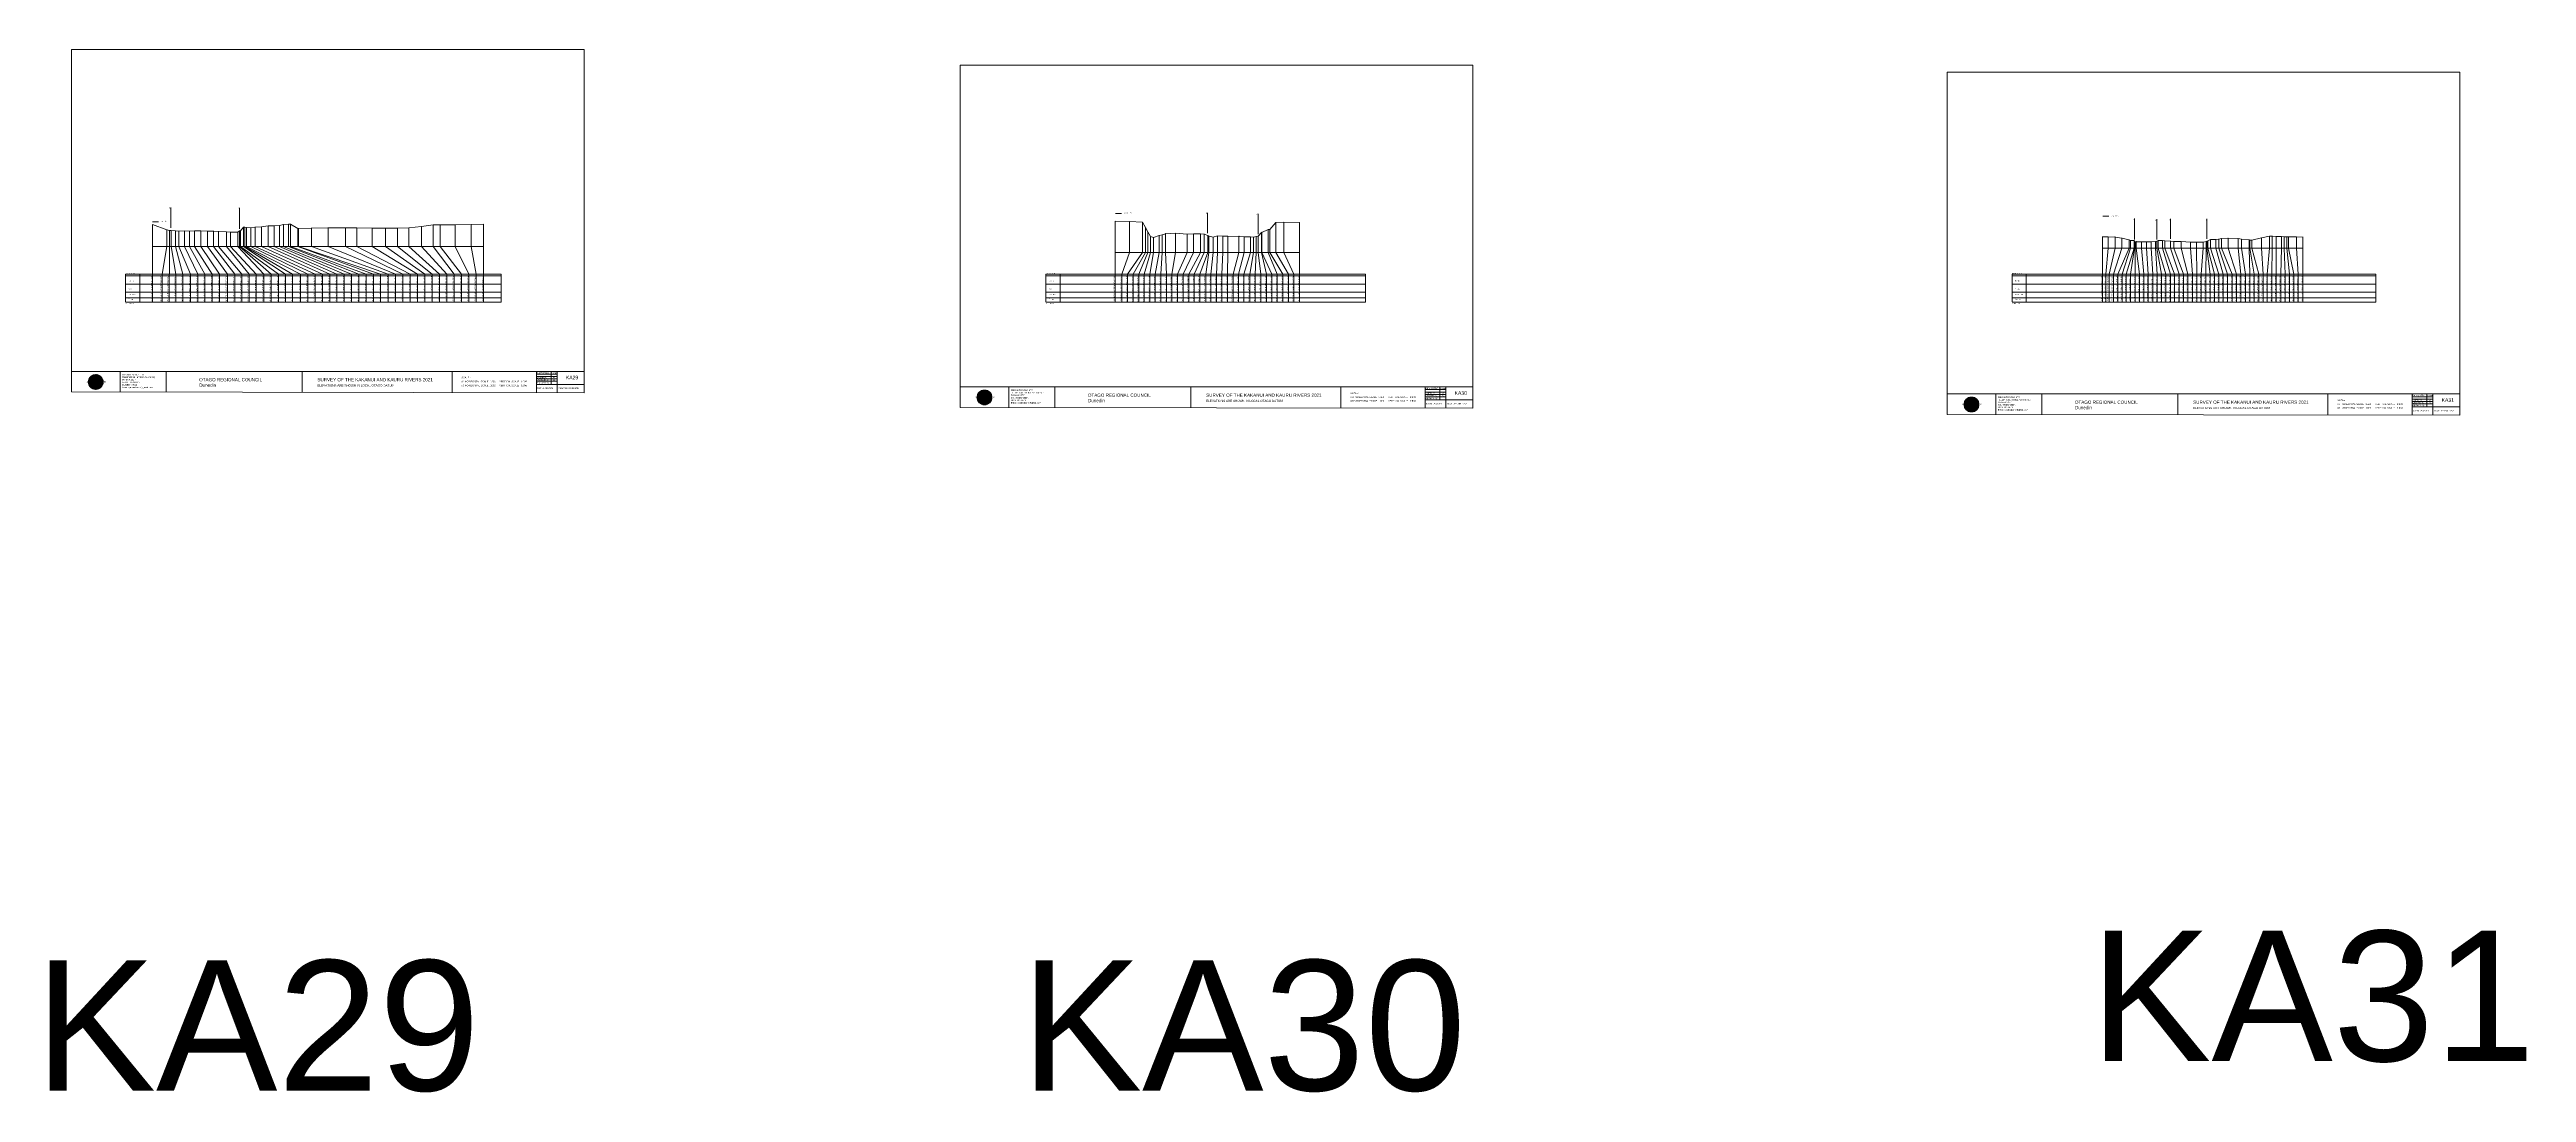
# Model space of a CAD drawing. Header units: millimetres. Extents: x -4102225 to 11595281, y -18031110 to 2286893.
# Drawn here: x 976715 to 2192956, y -291993 to 220314 of the extents above; entities that cross this region are included whole.
import ezdxf

# ---------------------------------------------------------------- set-up
doc = ezdxf.new("R2010")
doc.units = ezdxf.units.MM
doc.header["$PDMODE"] = 35
doc.header["$PDSIZE"] = 20
doc.layers.get('0').update_dxf_attribs({"lineweight": 0})
doc.layers.add('geo', color=7, linetype='Continuous', lineweight=0)
doc.styles.get("Standard").update_dxf_attribs({"font": 'arial.ttf'})

# ---------------------------------------------------------------- blocks, each defined once
blk = doc.blocks.new('Geomatics_Circle_SPT')
at = {"layer": 'geo', "color": 2, "linetype": 'Continuous', "lineweight": 0}
for p, q in [((0, 25.2), (-25.2, 0)), ((-24.7, 4.9), (-4.9, 24.7)), ((-24.7, -4.9), (4.9, 24.7)), ((4.9, -24.7), (-24.7, 4.9)), ((-24.7, 0), (0, -24.7)), ((-9.7, 23.3), (-23.3, 9.6)), ((9.7, 23.3), (-23.3, -9.7)), ((-23.3, 9.7), (9.7, -23.3)), ((-21, 14), (-14, 21)), ((-21, -14), (14, 21)), ((14, -21), (-21, 14)), ((0, 0), (-17.8, 17.8)), ((0, 0), (-17.8, -17.8)), ((-14, 21), (21, -14)), ((21, 14), (-14, -21)), ((23.3, -9.7), (-9.7, 23.3)), ((-9.7, -23.3), (23.3, 9.7)), ((-4.9, 24.7), (24.7, -4.9)), ((24.7, 4.9), (-4.9, -24.7)), ((25.2, 0), (0, 25.2)), ((0, 0), (17.8, 17.8)), ((0, 0), (17.8, -17.8)), ((0, -24.8), (25.2, 0)), ((4.9, 24.7), (24.7, 4.9)), ((23.3, 9.7), (9.7, 23.3)), ((14, 21), (21, 14)), ((17.8, 18.1), (17.8, 18.1)), ((-4.9, -24.7), (-24.7, -4.9)), ((-23.3, -9.7), (-9.7, -23.3)), ((-14, -21), (-21, -14)), ((-17.8, -17.8), (-17.8, -17.8)), ((24.7, -4.9), (4.9, -24.7)), ((4.9, -24.7), (4.9, -24.7)), ((9.7, -23.3), (23.3, -9.7)), ((21, -14), (14, -21)), ((18.1, -17.8), (18.1, -17.8))]:
    blk.add_line(p, q, dxfattribs=at)
at = {"layer": 'geo', "color": 1, "linetype": 'Continuous', "lineweight": 0}
for p, q in [((-25.2, 0), (9.7, 23.3)), ((-25.2, 0), (-9.6, 23.3)), ((-25.2, 0), (23.3, 9.7)), ((-25.2, 0), (-23.3, 9.7)), ((-23.3, -9.7), (-25.2, 0)), ((-9.6, -23.3), (-25.2, 0)), ((9.7, -23.3), (-25.2, 0)), ((-4.9, 24.8), (-24.7, -4.9)), ((4.9, 24.7), (-24.7, 4.9)), ((14, 21), (-24.7, -4.9)), ((-14, 21), (-24.7, 4.9)), ((21, 14), (-24.7, 4.9)), ((-21, 14), (-24.7, -4.9)), ((0, 0), (-24.7, 4.9)), ((-24.7, 4.9), (-21, -14)), ((-24.7, 4.9), (-4.9, -24.7)), ((-24.7, 4.9), (14, -21)), ((-24.7, 4.9), (-24.7, 4.9)), ((0, 0), (-24.7, -4.9)), ((-23.3, 9.7), (0, 25.2)), ((-23.3, -9.6), (0, 25.2)), ((-23.3, -9.6), (17.8, 17.8)), ((-23.3, 9.7), (-17.8, 17.9)), ((-23.3, -9.6), (-17.8, 17.9)), ((-23.3, 9.7), (17.8, 17.8)), ((-17.8, -17.8), (-23.3, 9.7)), ((0, -25.2), (-23.3, 9.7)), ((-23.3, 9.7), (17.8, -17.8)), ((-23.3, 9.7), (25.2, 0)), ((-23.3, 9.4), (-23.3, 9.4)), ((-23.3, -9.7), (25.2, 0)), ((4.9, 24.8), (-21, -14)), ((-4.9, 24.7), (-21, 14)), ((14, 21), (-21, 14)), ((-14, 21), (-21, -14)), ((0, 0), (-21, 14)), ((-21, 14), (-14, -21)), ((-21, 14), (4.9, -24.7)), ((-21, 14), (-21, 14)), ((24.7, 4.9), (-21, 14)), ((0, 0), (-21, -14)), ((-17.9, 17.6), (-17.9, 17.6)), ((-17.8, 17.8), (9.7, 23.3)), ((-17.8, 17.8), (-9.6, 23.3)), ((-17.8, -17.8), (9.7, 23.3)), ((-17.8, -17.8), (-9.7, 23.3)), ((-9.7, -23.3), (-17.8, 17.8)), ((-17.8, 17.8), (9.7, -23.3)), ((-17.8, 17.8), (23.3, -9.6)), ((-17.8, 17.8), (23.3, 9.7)), ((-17.8, -17.8), (23.3, 9.7)), ((4.9, 24.7), (-14, 21)), ((-4.9, 24.7), (-14, -20.9)), ((0, 0), (-14, 21)), ((-14, 21), (-4.9, -24.7)), ((-14, 21), (-14, 21)), ((24.7, -4.9), (-14, 21)), ((21, 14), (-14, 21)), ((-14, -21), (24.7, 4.9)), ((0, 0), (-14, -21)), ((-9.8, 23.1), (-9.8, 23.1)), ((-9.7, 23.3), (0, 25.2)), ((-9.7, 23.3), (0, -25.2)), ((-9.7, -23.3), (0, 25.2)), ((-9.6, 23.3), (17.8, -17.8)), ((-9.6, 23.3), (25.2, 0)), ((-9.6, 23.3), (17.8, 17.8)), ((-9.6, -23.3), (17.8, 17.9)), ((25.2, 0), (-9.6, -23.3)), ((0, 0), (-4.9, 24.7)), ((-4.9, 24.7), (-4.9, 24.7)), ((21, -14), (-4.9, 24.7)), ((24.8, 4.9), (-4.9, 24.7)), ((14, 21), (-4.9, 24.7)), ((-4.9, -24.7), (21, 14)), ((0, 0), (-4.9, -24.7)), ((-0.2, 25.1), (-0.2, 25.1)), ((0, 25.2), (9.7, -23.3)), ((0, 25.2), (23.3, -9.7)), ((0, 25.2), (23.3, 9.7)), ((0, 25.2), (9.7, 23.3)), ((0, 0), (4.9, 24.7)), ((0, -25.2), (9.7, 23.3)), ((0, 0), (14, 21)), ((0, 0), (21, 14)), ((23.3, 9.7), (0, -25.2)), ((0, 0), (24.8, 4.9)), ((0, 0), (4.9, -24.7)), ((0, 0), (14, -21)), ((0, 0), (21, -14)), ((0, 0), (24.8, -4.9)), ((21, 14), (4.9, 24.8)), ((14, -21), (4.9, 24.7)), ((24.7, -4.9), (4.9, 24.7)), ((4.9, 24.7), (4.9, 24.7)), ((4.9, -24.7), (14, 21)), ((4.9, -24.7), (24.7, 4.9)), ((9.4, 23.3), (9.4, 23.3)), ((9.7, 23.3), (17.8, -17.8)), ((9.7, 23.3), (25.2, 0)), ((9.7, 23.3), (17.8, 17.9)), ((17.8, 17.8), (9.7, -23.3)), ((25.2, 0), (9.7, -23.3)), ((21, -14), (14, 21)), ((24.7, 4.9), (14, 21)), ((14, 21), (14, 21)), ((14, -21), (21, 14)), ((17.6, 17.9), (17.6, 17.9)), ((17.8, 17.8), (23.3, -9.7)), ((17.8, 17.8), (23.3, 9.7)), ((23.3, 9.7), (17.8, -17.8)), ((24.7, -4.9), (21, 14)), ((21, 14), (21, 14)), ((21, -14), (24.7, 4.9)), ((23.1, 9.8), (23.1, 9.8)), ((23.3, 9.7), (25.2, 0)), ((25.2, 0), (23.3, -9.6)), ((24.7, 4.9), (24.7, 4.9)), ((25.1, 0.2), (25.1, 0.2)), ((-25.2, 0), (23.3, -9.7)), ((-25.1, -0.2), (-25.1, -0.2)), ((-24.7, -4.9), (-24.7, -4.9)), ((-24.7, -4.9), (-14, -21)), ((-24.7, -4.9), (4.9, -24.7)), ((-24.7, -4.9), (21, -14)), ((-17.8, -17.8), (-23.3, -9.7)), ((0, -25.2), (-23.3, -9.6)), ((17.8, -17.8), (-23.3, -9.6)), ((-23.1, -9.8), (-23.1, -9.8)), ((-21, -14), (24.7, -4.9)), ((-21, -14), (-21, -14)), ((-21, -14), (-4.9, -24.7)), ((-21, -14), (14, -21)), ((23.3, -9.7), (-17.8, -17.8)), ((-9.6, -23.3), (-17.8, -17.8)), ((9.7, -23.3), (-17.8, -17.8)), ((-17.6, -17.9), (-17.6, -17.9)), ((-14, -21), (21, -14)), ((-14, -21), (-14, -21)), ((-14, -21), (4.9, -24.7)), ((17.8, -17.8), (-9.7, -23.3)), ((0, -25.2), (-9.7, -23.3)), ((-9.4, -23.3), (-9.4, -23.3)), ((-4.9, -24.7), (24.7, -4.9)), ((-4.9, -24.7), (14, -21)), ((-4.9, -24.7), (-4.9, -24.7)), ((23.3, -9.6), (0, -25.2)), ((9.7, -23.3), (0, -25.2)), ((0.2, -25.1), (0.2, -25.1)), ((4.9, -24.7), (21, -14)), ((4.9, -24.7), (4.9, -24.7)), ((17.8, -17.8), (9.7, -23.3)), ((9.8, -23.1), (9.8, -23.1)), ((14, -21), (24.7, -4.9)), ((14, -21), (14, -21)), ((23.3, -9.6), (17.8, -17.8)), ((17.9, -17.6), (17.9, -17.6)), ((21, -14), (21, -14)), ((23.3, -9.4), (23.3, -9.4)), ((24.7, -4.9), (24.7, -4.9))]:
    blk.add_line(p, q, dxfattribs=at)
at = {"layer": 'geo', "color": 114, "linetype": 'Continuous', "lineweight": 0}
for p, q in [((17.9, 17.8), (-25.2, 0)), ((-24.7, 4.9), (14, 21)), ((-24.7, -4.9), (21, 14)), ((-14, -21), (-24.7, 4.9)), ((9.7, 23.3), (-23.3, 9.7)), ((0, 0), (-23.3, 9.7)), ((-23.3, 9.7), (-9.7, -23.3)), ((0, 0), (-23.3, -9.7)), ((-4.9, -24.7), (-21, 14)), ((-20.9, 14), (4.9, 24.7)), ((24.8, 4.9), (-20.9, -14)), ((0, 25.2), (-17.8, 17.8)), ((-17.8, 17.8), (0, -25.2)), ((-14, 21), (-4.9, 24.7)), ((4.9, -24.7), (-14, 21)), ((0, 0), (-9.7, 23.3)), ((0, 0), (-9.7, -23.3)), ((-4.9, 24.7), (14, -21)), ((17.8, -17.8), (0, 25.2)), ((0, 0), (9.7, 23.3)), ((0, 0), (23.3, 9.7)), ((0, 0), (9.7, -23.3)), ((0, 0), (23.3, -9.7)), ((4.9, 24.7), (21, -14)), ((23.3, -9.7), (9.7, 23.3)), ((14, 21), (24.7, -4.9)), ((25.2, 0), (17.8, 17.8)), ((21, 14), (24.7, 4.9)), ((-25.2, 0), (-17.8, -17.8)), ((-21, -14), (-24.7, -4.9)), ((-17.8, -17.8), (25.2, 0)), ((24.8, -4.9), (-14, -21)), ((-9.6, -23.3), (23.3, -9.7)), ((21, -14), (-4.9, -24.8)), ((0, -25.2), (17.9, -17.8)), ((14, -21), (4.9, -24.8))]:
    blk.add_line(p, q, dxfattribs=at)
at = {"layer": 'geo', "color": 250, "linetype": 'Continuous', "lineweight": 0}
for p, q in [((0, 0), (-25.2, 0)), ((24.7, 4.9), (-24.7, 4.9)), ((-24.7, 4.9), (-24.7, -4.9)), ((-23.3, 9.7), (23.3, 9.7)), ((-23.3, 9.7), (-23.3, 9.7)), ((-23.3, -9.7), (-23.3, 9.7)), ((21, 14), (-21, 14)), ((-21, 14), (-21, -14)), ((-17.8, 17.8), (17.8, 17.8)), ((-17.8, -17.8), (-17.8, 17.8)), ((-14, 21), (-14, 21)), ((14, 21), (-14, 21)), ((-14, 20.9), (-14, -21)), ((-9.7, 23.3), (9.7, 23.3)), ((-9.7, -23.3), (-9.7, 23.3)), ((-4.9, 24.7), (4.9, 24.7)), ((-4.9, 24.7), (-4.9, -24.7)), ((0, 0), (0, 25.2)), ((0, 0), (0, -25.2)), ((0, 0), (25.2, 0)), ((4.9, 24.7), (4.9, -24.7)), ((9.7, -23.3), (9.7, 23.3)), ((14, 21), (14, -21)), ((17.8, -17.8), (17.8, 17.8)), ((21, 14), (21, 14)), ((21, -14), (21, 14)), ((23.3, 9.7), (23.3, -9.7)), ((24.7, 4.9), (24.7, 4.9)), ((24.7, -4.9), (24.7, 4.9)), ((-24.7, -4.9), (24.7, -4.9)), ((23.3, -9.7), (-23.3, -9.7)), ((-21, -14), (21, -14)), ((17.8, -17.8), (-17.8, -17.8)), ((-14, -21), (14, -21)), ((9.7, -23.3), (-9.7, -23.3)), ((-4.9, -24.7), (4.9, -24.7))]:
    blk.add_line(p, q, dxfattribs=at)
blk = doc.blocks.new('GeomaticsNZ TITLE BLOCK')
at = {"color": 7, "linetype": 'Continuous', "lineweight": 0}
for p, q in [((0, 95), (0, 1579)), ((0, 1579), (2363, 1579)), ((2363, 1579), (2364, 95)), ((2364, 95), (0, 95)), ((0, 95), (0, 0)), ((0, 0), (2364, -4)), ((16, 95), (2364, 95)), ((224, 95), (224, 0)), ((2364, 95), (383, 95)), ((436, 95), (436, -1)), ((1063, 95), (1063, -2)), ((1755, 95), (1755, -3)), ((2144, 95), (2144, -3)), ((2144, 82), (2239, 82)), ((2144, 71), (2239, 71)), ((2144, 60), (2239, 60)), ((2144, 49), (2239, 49)), ((2144, 35), (2364, 35)), ((2212, 95), (2212, 36)), ((2239, 95), (2239, -3)), ((2364, -4), (2364, 95))]:
    blk.add_line(p, q, dxfattribs=at)
at = {"color": 7, "linetype": 'Continuous', "lineweight": 0, "xscale": 1.36, "yscale": 1.36, "zscale": 1.36}
blk.add_blockref('Geomatics_Circle_SPT', (112, 46), dxfattribs=at)
at = {"color": 7, "linetype": 'Continuous', "lineweight": 0}
for s, p in [('PK&RR', (2213, 85)), ('ST', (2220, 64)), ('PK', (2220, 51))]:
    blk.add_text(s, height=5, dxfattribs=at).set_placement(p)
at = {"color": 7, "linetype": 'Continuous', "lineweight": 0, "attachment_point": 1}
for s, width, heights, insert, char_height in [('{\\C256;Geomatics N.Z. LTD                   }', 125.08, [15.8], (69, 50), 7), ('{\\C256;GEOMATICS N.Z. LTD                   \\PTELEPHONE:  M 021 023 6 00 55;\\PPO BOX 2177\\PSOUTH DUNEDIN\\PDUNEDIN 9044\\PEmail: geomaticsnz@gmail.com}', 3535.73, [94.7], (234, 83), 7), ('{\\C256;OTAGO REGIONAL COUNCIL\\PDunedin}', 3535.73, [0], (589, 64), 15), ('{\\C256;SURVEY OF THE KAKANUI AND KAURU RIVERS 2021}', 3535.73, [0], (1134, 64), 15), ('{\\C256;ELEVATIONS ARE SHOWN IN LOCAL OTAGO DATUM}', 3535.73, [0], (1134, 35), 10), ('{\\C256;Surveyed by:}', 3535.73, [0], (2145, 92), 7), ('{\\C256;Checked by:}', 3535.73, [0], (2145, 59), 7), ('{\\C256;Approved by:}', 3535.73, [0], (2145, 46), 7), ('{\\C256;JOB No 0032021}', 3535.73, [0], (2145, 21), 7), ('{\\C256;Drawn by:}', 3535.73, [0], (2146, 70), 7), ('{\\C256;Drawn:16-JUNE-2021}', 3535.73, [0], (2245, 21), 7)]:
    blk.add_mtext_dynamic_manual_height_columns(s, width=width, gutter_width=159, heights=heights, dxfattribs=dict(at, insert=insert, char_height=char_height))

msp = doc.modelspace()

# ---------------------------------------------------------------- linework, layer by layer
at = {"color": 1, "lineweight": 0}
for p, q in [((1027275, 135692), (1030182, 135692)), ((1500100, 139836), (1503007, 139836)), ((1984986, 138393), (1987892, 138393))]:
    msp.add_line(p, q, dxfattribs=at)
at = {"lineweight": 0}
for p, q in [((1027275, 134411), (1027275, 126882)), ((1036283, 132792), (1036283, 142704)), ((1070073, 132228), (1070073, 142586)), ((1087034, 133788), (1087034, 123569)), ((1089663, 133858), (1089663, 123569)), ((1091563, 134308), (1091563, 123569)), ((1094053, 134508), (1094053, 123569)), ((1095008, 134548), (1095008, 123569)), ((1165047, 134135), (1165047, 123569)), ((1168603, 134244), (1168603, 123569)), ((1175876, 134254), (1175876, 123569)), ((1183698, 134344), (1183698, 123569)), ((1189746, 134563), (1189746, 96176)), ((1027275, 126882), (1027275, 96176)), ((1027275, 123569), (1189746, 123569)), ((1034372, 123569), (1031958, 110000)), ((1034372, 131691), (1034372, 123569)), ((1035559, 131461), (1035559, 123569)), ((1035559, 123569), (1035559, 110000)), ((1036459, 131440), (1036459, 123569)), ((1036459, 123569), (1038702, 110000)), ((1038518, 131240), (1038518, 123569)), ((1038518, 123569), (1042222, 110000)), ((1040240, 131170), (1040240, 123569)), ((1040240, 123569), (1045964, 110000)), ((1043017, 131200), (1043017, 123569)), ((1043017, 123569), (1049506, 110000)), ((1045408, 131170), (1045408, 123569)), ((1045408, 123569), (1053034, 110000)), ((1047960, 131210), (1047960, 123569)), ((1047960, 123569), (1056614, 110000)), ((1050943, 131220), (1050943, 123569)), ((1050943, 123569), (1060161, 110000)), ((1054315, 131170), (1054315, 123569)), ((1054315, 123569), (1064021, 110000)), ((1057251, 131220), (1057251, 123569)), ((1057251, 123569), (1067669, 110000)), ((1059755, 130929), (1059755, 123569)), ((1059755, 123569), (1071132, 110000)), ((1063609, 130759), (1063609, 123569)), ((1063609, 123569), (1074678, 110000)), ((1065652, 130519), (1065652, 123569)), ((1065652, 123569), (1078236, 110000)), ((1069157, 130599), (1069157, 123569)), ((1069157, 123569), (1082016, 110000)), ((1069985, 131249), (1069985, 123569)), ((1069985, 123569), (1085581, 110000)), ((1070427, 131189), (1070427, 123569)), ((1070427, 123569), (1089135, 110000)), ((1071985, 133069), (1071985, 123569)), ((1071985, 123569), (1092588, 110000)), ((1072553, 133109), (1072553, 123569)), ((1072553, 123569), (1096074, 110000)), ((1073377, 132849), (1073377, 123569)), ((1073377, 123569), (1099919, 110000)), ((1075504, 132709), (1075504, 123569)), ((1075504, 123569), (1103501, 110000)), ((1077611, 133009), (1077611, 123569)), ((1077611, 123569), (1107148, 110000)), ((1080850, 133258), (1080850, 123569)), ((1080850, 123569), (1110702, 110000)), ((1084029, 133648), (1084029, 123569)), ((1084029, 123569), (1114358, 110000)), ((1087034, 123569), (1117852, 110000)), ((1089663, 123569), (1121440, 110000)), ((1091563, 123569), (1125011, 110000)), ((1094053, 123569), (1128574, 110000)), ((1095008, 123569), (1132162, 110000)), ((1098590, 132428), (1098590, 123569)), ((1098590, 123569), (1135814, 110000)), ((1098997, 132448), (1098997, 123569)), ((1098997, 123569), (1139295, 110000)), ((1105397, 132627), (1105397, 123569)), ((1105397, 123569), (1143048, 110000)), ((1113501, 132797), (1113501, 123569)), ((1113501, 123569), (1146631, 110000)), ((1122099, 132726), (1122099, 123569)), ((1122099, 123569), (1150178, 110000)), ((1127644, 132776), (1127644, 123569)), ((1127644, 123569), (1153781, 110000)), ((1135149, 132586), (1135149, 123569)), ((1135149, 123569), (1157411, 110000)), ((1141735, 132636), (1141735, 123569)), ((1141735, 123569), (1161007, 110000)), ((1147545, 132515), (1147545, 123569)), ((1147545, 123569), (1164607, 110000)), ((1153173, 132755), (1153173, 123569)), ((1153173, 123569), (1168200, 110000)), ((1159341, 133415), (1159341, 123569)), ((1159341, 123569), (1171838, 110000)), ((1165047, 123569), (1175479, 110000)), ((1168603, 123569), (1178938, 110000)), ((1175876, 123569), (1182632, 110000)), ((1183698, 123569), (1186267, 110000)), ((1014070, 110000), (1014070, 99504)), ((1014070, 110000), (1198426, 110000)), ((1031958, 96176), (1031958, 110000)), ((1035456, 96176), (1035456, 110000)), ((1038702, 96176), (1038702, 110000)), ((1042222, 96176), (1042222, 110000)), ((1045964, 96176), (1045964, 110000)), ((1049506, 96176), (1049506, 110000)), ((1053034, 96176), (1053034, 110000)), ((1056614, 96176), (1056614, 110000)), ((1060161, 96176), (1060161, 110000)), ((1064021, 96176), (1064021, 110000)), ((1067669, 96176), (1067669, 110000)), ((1071132, 96176), (1071132, 110000)), ((1074678, 96176), (1074678, 110000)), ((1078236, 96176), (1078236, 110000)), ((1082016, 96176), (1082016, 110000)), ((1085581, 96176), (1085581, 110000)), ((1089135, 110000), (1089135, 96176)), ((1092588, 96176), (1092588, 110000)), ((1096074, 96176), (1096074, 110000)), ((1099919, 96176), (1099919, 110000)), ((1103501, 96176), (1103501, 110000)), ((1107148, 96176), (1107148, 110000)), ((1110702, 96176), (1110702, 110000)), ((1114358, 96176), (1114358, 110000)), ((1117852, 96176), (1117852, 110000)), ((1121440, 96176), (1121440, 110000)), ((1125011, 96176), (1125011, 110000)), ((1128574, 96176), (1128574, 110000)), ((1132162, 96176), (1132162, 110000)), ((1135814, 96176), (1135814, 110000)), ((1139295, 96176), (1139295, 110000)), ((1143048, 96176), (1143048, 110000)), ((1146631, 96176), (1146631, 110000)), ((1150178, 96176), (1150178, 110000)), ((1153781, 96176), (1153781, 110000)), ((1157411, 96176), (1157411, 110000)), ((1161007, 96176), (1161007, 110000)), ((1164607, 96176), (1164607, 110000)), ((1168200, 96176), (1168200, 110000)), ((1171838, 96176), (1171838, 110000)), ((1175479, 96176), (1175479, 110000)), ((1178938, 96176), (1178938, 110000)), ((1182632, 96176), (1182632, 110000)), ((1186267, 96176), (1186267, 110000)), ((1198426, 110000), (1198426, 96176)), ((1465979, 110000), (1622951, 110000)), ((1940397, 110000), (2118967, 110000)), ((1014070, 109154), (1198426, 109154)), ((1014070, 105002), (1198426, 105002)), ((1014070, 101057), (1198426, 101057)), ((1014070, 98421), (1198426, 98421)), ((1465979, 109154), (1622951, 109154)), ((1465979, 105002), (1622951, 105002)), ((1465979, 101057), (1622951, 101057)), ((1465979, 98407), (1622951, 98407)), ((1940397, 109154), (2118967, 109154)), ((1940397, 105002), (2118967, 105002)), ((1940397, 101057), (2118967, 101057)), ((1940397, 98407), (2118967, 98407)), ((1014070, 96176), (1198426, 96176)), ((1465979, 96176), (1622951, 96176)), ((1940397, 96176), (2118967, 96176))]:
    msp.add_line(p, q, dxfattribs=at)
for p, q in [((1500012, 135977), (1500012, 96176)), ((1507064, 135797), (1507064, 120532)), ((1513435, 135546), (1513435, 120532)), ((1578903, 135403), (1578903, 120532)), ((1582769, 135463), (1582769, 120532)), ((1590530, 135393), (1590530, 96176)), ((1514922, 132896), (1514922, 120532)), ((1516007, 130706), (1516007, 120532)), ((1517361, 128476), (1517361, 120532)), ((1518867, 128016), (1518867, 120532)), ((1521540, 128886), (1521540, 120532)), ((1523097, 129296), (1523097, 120532)), ((1524761, 129846), (1524761, 120532)), ((1529607, 130096), (1529607, 120532)), ((1535331, 129665), (1535331, 120532)), ((1538470, 129825), (1538470, 120532)), ((1541931, 129745), (1541931, 120532)), ((1543689, 129695), (1543689, 120532)), ((1545411, 128925), (1545411, 120532)), ((1546041, 128645), (1546041, 120532)), ((1548015, 128155), (1548015, 120532)), ((1550193, 128775), (1550193, 120532)), ((1552787, 128704), (1552787, 120532)), ((1555292, 128664), (1555292, 120532)), ((1560774, 128544), (1560774, 120532)), ((1563322, 128324), (1563322, 120532)), ((1566471, 128324), (1566471, 120532)), ((1567927, 128144), (1567927, 120532)), ((1569231, 128414), (1569231, 120532)), ((1570169, 128609), (1570169, 120532)), ((1571760, 130383), (1571760, 120532)), ((1572051, 130503), (1572051, 120532)), ((1575045, 131933), (1575045, 120532)), ((1575844, 131913), (1575844, 120532)), ((1984705, 128318), (1984705, 96176)), ((2083161, 128214), (2083161, 96176)), ((1500012, 120532), (1590530, 120532)), ((1507064, 120532), (1503297, 110000)), ((1503297, 96176), (1503297, 110000)), ((1513435, 120532), (1506045, 110000)), ((1506045, 96176), (1506045, 110000)), ((1514922, 120532), (1508857, 110000)), ((1508857, 96176), (1508857, 110000)), ((1516007, 120532), (1511547, 110000)), ((1511547, 96176), (1511547, 110000)), ((1517361, 120532), (1514211, 110000)), ((1514211, 96176), (1514211, 110000)), ((1518867, 120532), (1516931, 110000)), ((1516931, 96176), (1516931, 110000)), ((1521540, 120532), (1519588, 110000)), ((1519588, 96176), (1519588, 110000)), ((1523097, 120532), (1522364, 110000)), ((1522364, 96176), (1522364, 110000)), ((1524761, 120532), (1525143, 110000)), ((1525143, 96176), (1525143, 110000)), ((1529607, 120532), (1527843, 110000)), ((1527843, 96176), (1527843, 110000)), ((1535331, 120532), (1530542, 110000)), ((1530542, 96176), (1530542, 110000)), ((1538470, 120532), (1533327, 110000)), ((1533327, 96176), (1533327, 110000)), ((1541931, 120532), (1536093, 110000)), ((1536093, 96176), (1536093, 110000)), ((1543689, 120532), (1538769, 110000)), ((1538769, 96176), (1538769, 110000)), ((1546041, 120532), (1544422, 110000)), ((1544422, 96176), (1544422, 110000)), ((1548015, 120532), (1546871, 110000)), ((1546871, 96176), (1546871, 110000)), ((1550193, 120532), (1549673, 110000)), ((1549673, 96176), (1549673, 110000)), ((1552787, 120532), (1552335, 110000)), ((1552335, 96176), (1552335, 110000)), ((1555292, 120532), (1555090, 110000)), ((1555090, 96176), (1555090, 110000)), ((1560774, 120532), (1557893, 110000)), ((1557893, 96176), (1557893, 110000)), ((1563322, 120532), (1560562, 110000)), ((1560562, 96176), (1560562, 110000)), ((1566471, 120532), (1563115, 110000)), ((1563115, 96176), (1563115, 110000)), ((1567927, 120532), (1566020, 110000)), ((1566020, 96176), (1566020, 110000)), ((1569231, 120532), (1568664, 110000)), ((1568664, 96176), (1568664, 110000)), ((1571760, 120532), (1574209, 110000)), ((1572051, 120532), (1576942, 110000)), ((1574209, 96176), (1574209, 110000)), ((1575045, 120532), (1579580, 110000)), ((1575844, 120532), (1582361, 110000)), ((1576942, 96176), (1576942, 110000)), ((1578903, 120532), (1585046, 110000)), ((1579580, 96176), (1579580, 110000)), ((1582361, 96176), (1582361, 110000)), ((1582769, 120532), (1587779, 110000)), ((1585046, 96176), (1585046, 110000)), ((1587779, 96176), (1587779, 110000)), ((1622951, 110000), (1622951, 96176))]:
    msp.add_line(p, q)
at = {"color": 7, "lineweight": 0}
for p, q in [((1545360, 130183), (1545360, 140096)), ((1570135, 129692), (1570135, 139605)), ((2000521, 127020), (2000521, 137379)), ((2011501, 127069), (2011501, 136982)), ((2018220, 127307), (2018220, 137220)), ((2035990, 127307), (2035990, 137220)), ((1020972, 110000), (1020972, 96176)), ((1472882, 110000), (1472882, 96176)), ((1947300, 110000), (1947300, 96176))]:
    msp.add_line(p, q, dxfattribs=at)
at = {"color": 7}
for p, q in [((1984705, 122715), (2083161, 122715)), ((1987599, 122715), (1986448, 110000)), ((1987599, 128358), (1987599, 122715)), ((1990918, 122715), (1987976, 110000)), ((1994285, 122715), (1990191, 110000)), ((1990918, 128217), (1990918, 122715)), ((1997836, 122715), (1992367, 110000)), ((1994285, 127727), (1994285, 122715)), ((1998475, 122715), (1994506, 110000)), ((2000406, 122715), (1996453, 110000)), ((1997836, 126757), (1997836, 122715)), ((1998475, 126527), (1998475, 122715)), ((2000501, 122715), (1998571, 110000)), ((2000406, 126447), (2000406, 122715)), ((2000501, 126217), (2000501, 122715)), ((2000745, 122715), (2000745, 110000)), ((2001386, 125927), (2001386, 122715)), ((2001386, 122715), (2002900, 110000)), ((2003945, 125797), (2003945, 122715)), ((2003945, 122715), (2005076, 110000)), ((2006341, 125847), (2006341, 122715)), ((2006341, 122715), (2007275, 110000)), ((2008754, 125897), (2008754, 122715)), ((2008754, 122715), (2009451, 110000)), ((2010834, 125937), (2010834, 122715)), ((2010834, 122715), (2011562, 110000)), ((2011489, 126237), (2011489, 122715)), ((2011489, 122715), (2013750, 110000)), ((2012113, 126547), (2012113, 122715)), ((2012113, 122715), (2015937, 110000)), ((2014191, 126527), (2014191, 122715)), ((2014191, 122715), (2018154, 110000)), ((2015370, 126327), (2015370, 122715)), ((2015370, 122715), (2020193, 110000)), ((2018235, 126167), (2018235, 122715)), ((2018235, 122715), (2022410, 110000)), ((2019748, 126076), (2019748, 122715)), ((2019748, 122715), (2024538, 110000)), ((2023372, 125936), (2023372, 122715)), ((2023372, 122715), (2026740, 110000)), ((2027912, 125656), (2027912, 122715)), ((2027912, 122715), (2028975, 110000)), ((2030893, 125756), (2030893, 122715)), ((2030893, 122715), (2031122, 110000)), ((2034165, 122715), (2033287, 110000)), ((2034165, 125756), (2034165, 122715)), ((2035662, 122715), (2035482, 110000)), ((2035662, 126006), (2035662, 122715)), ((2036049, 126166), (2036049, 122715)), ((2036049, 122715), (2037662, 110000)), ((2036473, 126356), (2036473, 122715)), ((2036473, 122715), (2039820, 110000)), ((2037797, 126916), (2037797, 122715)), ((2037797, 122715), (2041886, 110000)), ((2040445, 127006), (2040445, 122715)), ((2040445, 122715), (2044031, 110000)), ((2041832, 127086), (2041832, 122715)), ((2041832, 122715), (2046239, 110000)), ((2043188, 127476), (2043188, 122715)), ((2043188, 122715), (2048436, 110000)), ((2046410, 127666), (2046410, 122715)), ((2046410, 122715), (2050549, 110000)), ((2051420, 127545), (2051420, 122715)), ((2051420, 122715), (2052747, 110000)), ((2052965, 127215), (2052965, 122715)), ((2052965, 122715), (2054950, 110000)), ((2056872, 126875), (2056872, 122715)), ((2056872, 122715), (2057113, 110000)), ((2057198, 126645), (2057198, 122715)), ((2057198, 122715), (2059241, 110000)), ((2058164, 126595), (2058164, 122715)), ((2058164, 122715), (2061476, 110000)), ((2062820, 127775), (2062820, 122715)), ((2062820, 122715), (2063615, 110000)), ((2066734, 122715), (2065694, 110000)), ((2066734, 128555), (2066734, 122715)), ((2068148, 122715), (2067863, 110000)), ((2068148, 128695), (2068148, 122715)), ((2070120, 122715), (2070011, 110000)), ((2070120, 128445), (2070120, 122715)), ((2072689, 122715), (2072266, 110000)), ((2072689, 128495), (2072689, 122715)), ((2073995, 128275), (2073995, 122715)), ((2073995, 122715), (2074510, 110000)), ((2075287, 128295), (2075287, 122715)), ((2075287, 122715), (2076585, 110000)), ((2076145, 128265), (2076145, 122715)), ((2076145, 122715), (2078793, 110000)), ((2080023, 128234), (2080023, 122715)), ((2080023, 122715), (2080883, 110000)), ((1986448, 96176), (1986448, 110000)), ((1987976, 96176), (1987976, 110000)), ((1990191, 96176), (1990191, 110000)), ((1992367, 96176), (1992367, 110000)), ((1994506, 96176), (1994506, 110000)), ((1996453, 96176), (1996453, 110000)), ((1998571, 96176), (1998571, 110000)), ((2000815, 96176), (2000815, 110000)), ((2002900, 96176), (2002900, 110000)), ((2005076, 96176), (2005076, 110000)), ((2007275, 96176), (2007275, 110000)), ((2009451, 96176), (2009451, 110000)), ((2011562, 96176), (2011562, 110000)), ((2013750, 96176), (2013750, 110000)), ((2015937, 96176), (2015937, 110000)), ((2018154, 96176), (2018154, 110000)), ((2020193, 96176), (2020193, 110000)), ((2022410, 96176), (2022410, 110000)), ((2024538, 96176), (2024538, 110000)), ((2026740, 96176), (2026740, 110000)), ((2028975, 96176), (2028975, 110000)), ((2031122, 96176), (2031122, 110000)), ((2033287, 96176), (2033287, 110000)), ((2035482, 96176), (2035482, 110000)), ((2037662, 96176), (2037662, 110000)), ((2039820, 96176), (2039820, 110000)), ((2041886, 96176), (2041886, 110000)), ((2044031, 96176), (2044031, 110000)), ((2046239, 96176), (2046239, 110000)), ((2048436, 96176), (2048436, 110000)), ((2050549, 96176), (2050549, 110000)), ((2052747, 96176), (2052747, 110000)), ((2054950, 96176), (2054950, 110000)), ((2057113, 96176), (2057113, 110000)), ((2059241, 96176), (2059241, 110000)), ((2061476, 96176), (2061476, 110000)), ((2063615, 96176), (2063615, 110000)), ((2065694, 96176), (2065694, 110000)), ((2067863, 96176), (2067863, 110000)), ((2070011, 96176), (2070011, 110000)), ((2072266, 96176), (2072266, 110000)), ((2074510, 96176), (2074510, 110000)), ((2076585, 96176), (2076585, 110000)), ((2078793, 96176), (2078793, 110000)), ((2080883, 96176), (2080883, 110000)), ((2118967, 110000), (2118967, 96176))]:
    msp.add_line(p, q, dxfattribs=at)
at = {"color": 7, "lineweight": 0, "transparency": 33554687}
for p, q in [((1014070, 110000), (1014070, 96303)), ((1465979, 110000), (1465979, 96303)), ((1940397, 110000), (1940397, 96303))]:
    msp.add_line(p, q, dxfattribs=at)
at = {"color": 1, "lineweight": 0}
msp.add_lwpolyline([(1027275, 134411), (1034372, 131691), (1035559, 131461), (1036459, 131440), (1038518, 131240), (1040240, 131170), (1043017, 131200), (1045408, 131170), (1047960, 131210), (1050943, 131220), (1054315, 131170), (1057251, 131030), (1059755, 130929), (1063609, 130759), (1065652, 130519), (1069157, 130599), (1069985, 131249), (1070427, 131189), (1071985, 133069), (1072553, 133109), (1073377, 132849), (1075504, 132709), (1077611, 133009), (1080850, 133258), (1084029, 133648), (1087034, 133788), (1089663, 133858), (1091563, 134308), (1094053, 134508), (1095008, 134548), (1098590, 132428), (1098997, 132448), (1105397, 132627), (1113501, 132797), (1122099, 132726), (1127644, 132776), (1135149, 132586), (1141735, 132636), (1147545, 132515), (1153173, 132755), (1159341, 133415), (1165047, 134135), (1168603, 134244), (1175876, 134254), (1183698, 134344), (1189746, 134563)], dxfattribs=at)
at = {"color": 1}
for points in [[(1500012, 135977), (1507064, 135797), (1513435, 135546), (1514922, 132896), (1516007, 130706), (1517361, 128476), (1518867, 128016), (1521540, 128886), (1523097, 129296), (1524761, 129846), (1529607, 130096), (1535331, 129665), (1538470, 129825), (1541931, 129745), (1543689, 129695), (1545411, 128925), (1546041, 128645), (1548015, 128155), (1550193, 128775), (1552787, 128704), (1555292, 128664), (1560774, 128544), (1563322, 128324), (1566471, 128324), (1567927, 128144), (1569231, 128414), (1570169, 128609), (1571760, 130383), (1572051, 130503), (1575045, 131933), (1575844, 131913), (1578903, 135403), (1582769, 135463), (1590530, 135393)], [(1984705, 128318), (1987599, 128358), (1990918, 128217), (1994285, 127727), (1997836, 126757), (1998475, 126527), (2000406, 126447), (2000501, 126217), (2000509, 125997), (2001386, 125927), (2003945, 125797), (2006341, 125847), (2008754, 125897), (2010834, 125937), (2011489, 126237), (2012113, 126547), (2014191, 126527), (2015370, 126327), (2018235, 126167), (2019748, 126076), (2023372, 125936), (2027912, 125656), (2030893, 125756), (2034165, 125756), (2035662, 126006), (2036049, 126166), (2036473, 126356), (2037797, 126916), (2040445, 127006), (2041832, 127086), (2043188, 127476), (2046410, 127666), (2051420, 127545), (2052965, 127215), (2056872, 126875), (2057198, 126645), (2058164, 126595), (2062820, 127775), (2066734, 128555), (2068148, 128695), (2070120, 128445), (2072689, 128495), (2073995, 128275), (2075287, 128295), (2076145, 128265), (2080023, 128234), (2083161, 128214)]]:
    msp.add_lwpolyline(points, dxfattribs=at)
at = {"color": 7}
msp.add_lwpolyline([(2000509, 125997), (2000745, 125760), (2000745, 122715), (2000745, 122715)], dxfattribs=at)
for points in [[(1541550, 96176), (1541550, 110000), (1545411, 120532)], [(1571484, 96176), (1571484, 110000), (1570169, 120532)]]:
    msp.add_lwpolyline(points)
at = {"lineweight": 0}
for p in [(1027275, 134411), (1087034, 133788), (1089663, 133858), (1091563, 134308), (1094053, 134508), (1095008, 134548), (1165047, 134135), (1168603, 134244), (1175876, 134254), (1183698, 134344), (1189746, 134563), (1034372, 131691), (1035559, 131461), (1036459, 131440), (1038518, 131240), (1040240, 131170), (1043017, 131200), (1045408, 131170), (1047960, 131210), (1050943, 131220), (1054315, 131170), (1057251, 131030), (1059755, 130929), (1063609, 130759), (1065652, 130519), (1069157, 130599), (1069985, 131249), (1070427, 131189), (1071985, 133069), (1072553, 133109), (1073377, 132849), (1075504, 132709), (1077611, 133009), (1080850, 133258), (1084029, 133648), (1098590, 132428), (1098997, 132448), (1105397, 132627), (1113501, 132797), (1122099, 132726), (1127644, 132776), (1135149, 132586), (1141735, 132636), (1147545, 132515), (1153173, 132755), (1159341, 133415), (1014070, 110000)]:
    msp.add_point(p, dxfattribs=at)
at = {"color": 2, "true_color": 0xf1eb1f}
for p in [(1500012, 135977), (1507064, 135797), (1513435, 135546), (1578903, 135403), (1582769, 135463), (1590530, 135393), (1514922, 132896), (1516007, 130706), (1517361, 128476), (1518867, 128016), (1521540, 128886), (1523097, 129296), (1524761, 129846), (1529607, 130096), (1535331, 129665), (1538470, 129825), (1541931, 129745), (1543689, 129695), (1545411, 128925), (1546041, 128645), (1548015, 128155), (1550193, 128775), (1552787, 128704), (1555292, 128664), (1560774, 128544), (1563322, 128324), (1566471, 128324), (1567927, 128144), (1569231, 128414), (1570169, 128609), (1571760, 130383), (1572051, 130503), (1575045, 131933), (1575844, 131913), (2000501, 126217)]:
    msp.add_point(p, dxfattribs=at)
at = {"color": 7}
for p in [(1984705, 128318), (1987599, 128358), (1990918, 128217), (1994285, 127727), (1997836, 126757), (1998475, 126527), (2000406, 126447), (2000509, 125997), (2001386, 125927), (2003945, 125797), (2006341, 125847), (2008754, 125897), (2010834, 125937), (2012113, 126547), (2014191, 126527), (2015370, 126327), (2018235, 126167), (2019748, 126076), (2023372, 125936), (2027912, 125656), (2030893, 125756), (2034165, 125756), (2035662, 126006), (2036049, 126166), (2036473, 126356), (2037797, 126916), (2040445, 127006), (2041832, 127086), (2043188, 127476), (2046410, 127666), (2051420, 127545), (2052965, 127215), (2056872, 126875), (2057198, 126645), (2058164, 126595), (2062820, 127775), (2066734, 128555), (2068148, 128695), (2070120, 128445), (2072689, 128495), (2073995, 128275), (2075287, 128295), (2076145, 128265), (2080023, 128234), (2083161, 128214)]:
    msp.add_point(p, dxfattribs=at)
at = {"color": 30, "true_color": 0xf26722}
msp.add_point((2011489, 126237), dxfattribs=at)
for p in [(1465979, 110000), (1940397, 110000)]:
    msp.add_point(p)

# ---------------------------------------------------------------- block references
at = {"color": 7, "lineweight": 0, "xscale": 106.5053773992074, "yscale": 106.5053773992074, "zscale": 106.5053773992074}
for p in [(987479, 52117), (1423876, 44511), (1908527, 41056)]:
    msp.add_blockref('GeomaticsNZ TITLE BLOCK', p, dxfattribs=at)

# ---------------------------------------------------------------- texts
at = {"color": 7, "lineweight": 0, "transparency": 33554687}
for s, height, p in [('Ground Level', 473.07, (1030997, 135692)), ('Ground Level', 473.07, (1504293, 139836)), ('Ground Level', 473.07, (1989178, 138393)), ('DATUM 110.00', 473.07, (1014003, 110136)), ('DATUM 110.00', 473.07, (1465913, 110136)), ('DATUM 110.00', 473.07, (1940330, 110136)), ('Ground Level', 473.07, (1015462, 99739)), ('Chainage', 473.1, (1015464, 97414)), ('Easting', 473.1, (1015445, 102528)), ('Northing', 473.1, (1015514, 106387)), ('Ground Level', 473.07, (1467372, 99739)), ('Chainage', 473.1, (1467374, 97414)), ('Easting', 473.1, (1467355, 102528)), ('Northing', 473.1, (1467424, 106387)), ('Ground Level', 473.07, (1941790, 99739)), ('Chainage', 473.1, (1941792, 97414)), ('Easting', 473.1, (1941773, 102528)), ('Northing', 473.1, (1941841, 106387)), ('Section KA29', 473.07, (1014003, 95258)), ('Section KA30', 473.07, (1465913, 95258)), ('Section KA31', 473.07, (1940330, 95258))]:
    msp.add_text(s, height=height, dxfattribs=at).set_placement(p)
at = {"lineweight": 0}
for s, p in [('  27.28  134.41  1429430.56  5002317.39', (1027233, 96155)), ('  34.37  131.69  1429420.35  5002308.97', (1031696, 96146)), ('  35.56  131.46  1429419.20  5002309.31', (1034971, 96146)), ('  36.46  131.44  1429418.32  5002309.51', (1038567, 96146)), ('  38.52  131.24  1429416.23  5002309.45', (1042164, 96146)), ('  40.24  131.17  1429414.51  5002309.58', (1045760, 96167)), ('  43.02  131.20  1429411.78  5002310.11', (1049357, 96167)), ('  45.41  131.17  1429409.41  5002310.43', (1052954, 96167)), ('  47.96  131.21  1429406.88  5002310.76', (1056550, 96167)), ('  50.94  131.22  1429403.99  5002311.62', (1060147, 96147)), ('  54.32  131.17  1429400.60  5002311.74', (1063743, 96147)), ('  57.25  131.03  1429397.76  5002312.61', (1067340, 96147)), ('  59.75  130.93  1429395.26  5002312.82', (1070937, 96147)), ('  63.61  130.76  1429391.39  5002312.99', (1074533, 96149)), ('  65.65  130.52  1429389.43  5002313.71', (1078130, 96149)), ('  69.16  130.60  1429385.99  5002314.40', (1081726, 96149)), ('  69.98  131.25  1429385.12  5002314.18', (1085323, 96149)), ('  70.43  131.19  1429384.68  5002314.23', (1088919, 96143)), ('  71.98  133.07  1429383.09  5002314.11', (1092516, 96143)), ('  72.55  133.11  1429382.58  5002314.56', (1096113, 96143)), ('  73.38  132.85  1429381.74  5002314.51', (1099709, 96143)), ('  75.50  132.71  1429379.63  5002314.78', (1103306, 96143)), ('  77.61  133.01  1429377.55  5002315.12', (1106902, 96143)), ('  80.85  133.26  1429374.31  5002315.34', (1110499, 96147)), ('  84.03  133.65  1429371.22  5002316.19', (1114096, 96147)), ('  87.03  133.79  1429368.21  5002316.37', (1117692, 96147)), ('  89.66  133.86  1429365.60  5002316.69', (1121289, 96147)), ('  91.56  134.31  1429363.68  5002316.68', (1124885, 96147)), ('  94.05  134.51  1429361.23  5002317.14', (1128482, 96147)), ('  95.01  134.55  1429360.31  5002317.45', (1132079, 96147)), ('  98.59  132.43  1429356.81  5002318.28', (1135675, 96147)), ('  99.00  132.45  1429356.38  5002318.15', (1139272, 96147)), (' 105.40  132.63  1429350.05  5002319.09', (1142868, 96100)), (' 113.50  132.80  1429342.01  5002320.12', (1146465, 96100)), (' 122.10  132.73  1429333.54  5002321.62', (1150062, 96100)), (' 127.64  132.78  1429328.06  5002322.47', (1153658, 96100)), (' 135.15  132.59  1429320.57  5002323.11', (1157255, 96100)), (' 141.74  132.64  1429314.11  5002324.46', (1160851, 96100)), (' 147.54  132.52  1429308.37  5002325.36', (1164448, 96100)), (' 153.17  132.76  1429302.78  5002326.03', (1168045, 96100)), (' 159.34  133.42  1429296.68  5002326.94', (1171641, 96100)), (' 165.05  134.14  1429291.04  5002327.81', (1175238, 96100)), (' 168.60  134.24  1429287.53  5002328.38', (1178834, 96100)), (' 175.88  134.25  1429280.32  5002329.34', (1182431, 96100)), (' 183.70  134.34  1429272.58  5002330.47', (1186028, 96100)), (' 189.75  134.56  1429266.56  5002331.10', (1189624, 96100))]:
    msp.add_text(s, height=500, rotation=90, dxfattribs=at).set_placement(p)
for s, p in [('   0.01  135.98  1429156.64  5001619.34', (1499801, 96147)), ('   7.06  135.80  1429150.53  5001622.91', (1503238, 96143)), ('  13.43  135.55  1429145.22  5001626.44', (1505963, 96100)), ('  14.92  132.90  1429143.88  5001627.10', (1508687, 96100)), ('  16.01  130.71  1429143.64  5001628.70', (1511411, 96100)), ('  17.36  128.48  1429142.62  5001629.60', (1514135, 96100)), ('  18.87  128.02  1429141.12  5001630.09', (1516859, 96100)), ('  21.54  128.89  1429138.40  5001630.82', (1519584, 96155)), ('  23.10  129.30  1429137.12  5001631.71', (1522308, 96155)), ('  24.76  129.85  1429135.92  5001632.92', (1525032, 96155)), ('  29.61  130.10  1429131.89  5001635.61', (1527756, 96155)), ('  35.33  129.67  1429126.98  5001638.56', (1530480, 96146)), ('  38.47  129.83  1429124.36  5001640.29', (1533204, 96146)), ('  41.93  129.75  1429121.06  5001641.55', (1535929, 96167)), ('  43.69  129.70  1429119.58  5001642.50', (1538653, 96167)), ('  45.41  128.93  1429117.97  5001643.17', (1541377, 96167)), ('  46.04  128.65  1429117.39  5001643.43', (1544101, 96167)), ('  48.02  128.16  1429115.62  5001644.32', (1546825, 96167)), ('  50.19  128.78  1429113.74  5001645.42', (1549550, 96147)), ('  52.79  128.70  1429111.41  5001646.58', (1552274, 96147)), ('  55.29  128.66  1429109.39  5001648.08', (1554998, 96147)), ('  60.77  128.54  1429105.12  5001651.60', (1557722, 96149)), ('  63.32  128.32  1429102.91  5001652.87', (1560446, 96149)), ('  66.47  128.32  1429100.39  5001654.78', (1563170, 96149)), ('  67.93  128.14  1429099.18  5001655.59', (1565894, 96149)), ('  69.23  128.41  1429098.36  5001656.73', (1568618, 96149)), ('  70.17  128.61  1429097.40  5001657.45', (1571342, 96143)), ('  71.76  130.38  1429095.91  5001657.59', (1574066, 96143)), ('  72.05  130.50  1429095.71  5001657.82', (1576790, 96143)), ('  75.04  131.93  1429092.67  5001658.60', (1579515, 96143)), ('  75.84  131.91  1429092.10  5001659.20', (1582239, 96143)), ('  78.90  135.40  1429089.37  5001660.60', (1584963, 96143)), ('  82.77  135.46  1429086.16  5001662.76', (1587687, 96147)), ('  90.53  135.39  1429079.57  5001666.86', (1590411, 96147)), (' -15.30  128.32  1429099.60  5000733.71', (1984614, 96154)), (' -12.40  128.36  1429096.56  5000733.60', (1986276, 96154)), ('  -9.08  128.22  1429093.64  5000731.94', (1987670, 96154)), ('  -5.71  127.73  1429090.30  5000731.24', (1989837, 96154)), ('  -2.16  126.76  1429086.89  5000730.11', (1992004, 96154)), ('  -1.53  126.53  1429086.15  5000730.02', (1994171, 96154)), ('   0.41  126.45  1429085.39  5000729.38', (1996338, 96147)), ('   0.50  126.22  1429085.26  5000729.41', (1998504, 96147)), ('   0.51  126.00  1429085.29  5000729.29', (2000671, 96147)), ('   1.39  125.93  1429083.68  5000728.99', (2002838, 96100)), ('   3.94  125.80  1429081.31  5000727.74', (2005004, 96146)), ('   6.34  125.85  1429078.99  5000727.13', (2007171, 96149)), ('   8.75  125.90  1429076.76  5000726.18', (2009338, 96147)), ('  10.83  125.94  1429074.90  5000725.20', (2011505, 96100)), ('  11.49  126.24  1429074.24  5000725.10', (2013672, 96100)), ('  12.11  126.55  1429073.60  5000725.04', (2015838, 96100)), ('  14.19  126.53  1429071.81  5000723.88', (2018005, 96100)), ('  15.37  126.33  1429070.50  5000724.04', (2020172, 96100)), ('  18.23  126.17  1429067.79  5000723.11', (2022339, 96100)), ('  19.75  126.08  1429066.41  5000722.47', (2024506, 96100)), ('  23.37  125.94  1429063.09  5000720.99', (2026672, 96155)), ('  27.91  125.66  1429058.83  5000719.42', (2028839, 96155)), ('  30.89  125.76  1429056.01  5000718.45', (2031006, 96146)), ('  34.16  125.76  1429052.84  5000717.60', (2033173, 96146)), ('  35.66  126.01  1429051.39  5000717.21', (2035340, 96146)), ('  36.05  126.17  1429051.05  5000717.01', (2037507, 96146)), ('  36.47  126.36  1429050.65  5000716.87', (2039674, 96146)), ('  37.80  126.92  1429049.49  5000716.18', (2041841, 96146)), ('  40.44  127.01  1429047.00  5000715.28', (2044007, 96167)), ('  41.83  127.09  1429045.67  5000714.88', (2046174, 96167)), ('  43.19  127.48  1429044.38  5000714.46', (2048341, 96167)), ('  46.41  127.67  1429041.33  5000713.42', (2050508, 96167)), ('  51.42  127.55  1429036.75  5000711.35', (2052675, 96147)), ('  52.97  127.22  1429035.35  5000710.68', (2054841, 96147)), ('  56.87  126.88  1429031.39  5000710.15', (2057008, 96147)), ('  57.20  126.65  1429031.01  5000710.25', (2059175, 96147)), ('  58.16  126.60  1429030.06  5000710.04', (2061342, 96147)), ('  62.82  127.78  1429025.26  5000709.72', (2063509, 96149)), ('  66.73  128.56  1429021.93  5000707.33', (2065676, 96149)), ('  68.15  128.70  1429020.71  5000706.53', (2067842, 96149)), ('  70.12  128.45  1429018.96  5000705.56', (2070009, 96143)), ('  72.69  128.50  1429016.88  5000703.76', (2072176, 96143)), ('  73.99  128.28  1429015.41  5000703.98', (2074343, 96143)), ('  75.29  128.30  1429014.17  5000703.61', (2076510, 96143)), ('  76.14  128.27  1429013.37  5000703.30', (2078677, 96143)), ('  80.02  128.23  1429009.67  5000702.13', (2080843, 96147)), ('  83.16  128.21  1429006.82  5000700.78', (2083010, 96147))]:
    msp.add_text(s, height=500, rotation=90).set_placement(p)
at = {"color": 7, "lineweight": 0}
for s, height, p in [('A1 HORIZONTAL SCALE  1:200      VERTICAL SCALE   1:200 ', 823.57, (1178939, 56794)), ('A3 HORIZONTAL SCALE  1:800      VERTICAL SCALE   1:800', 823.57, (1178939, 54890)), ('SCALE :  ', 823.6, (1179021, 58754)), ('KA29', 1764.8, (1230267, 58324)), ('A1 HORIZONTAL SCALE  1:200      VERTICAL SCALE   1:200 ', 823.57, (1615336, 49188)), ('SCALE :  ', 823.6, (1615418, 51149)), ('KA30', 1764.8, (1666664, 50718)), ('KA31', 1764.8, (2151315, 47263)), ('A3 HORIZONTAL SCALE  1:800      VERTICAL SCALE   1:800', 823.57, (1615336, 47284)), ('A1 HORIZONTAL SCALE  1:200      VERTICAL SCALE   1:200 ', 823.57, (2099987, 45733)), ('A3 HORIZONTAL SCALE  1:800      VERTICAL SCALE   1:800', 823.57, (2099987, 43829)), ('SCALE :  ', 823.6, (2100069, 47694)), ('KA31', 63997, (1978641, -276582)), ('KA29', 63997, (969382, -291084)), ('KA30', 63997, (1453583, -291024))]:
    msp.add_text(s, height=height, dxfattribs=at).set_placement(p)
at = {"color": 7, "lineweight": 0, "char_height": 500, "attachment_point": 1, "rotation": 90}
for insert in [(1035496, 142163), (1069285, 142044), (1544572, 139554), (1569347, 139063), (1999733, 136492), (2010713, 136095), (2017432, 136333), (2035202, 136333)]:
    msp.add_mtext_dynamic_manual_height_columns('W', width=4277.93, gutter_width=12.5, heights=[0], dxfattribs=dict(at, insert=insert))

doc.saveas('drawing.dxf')
